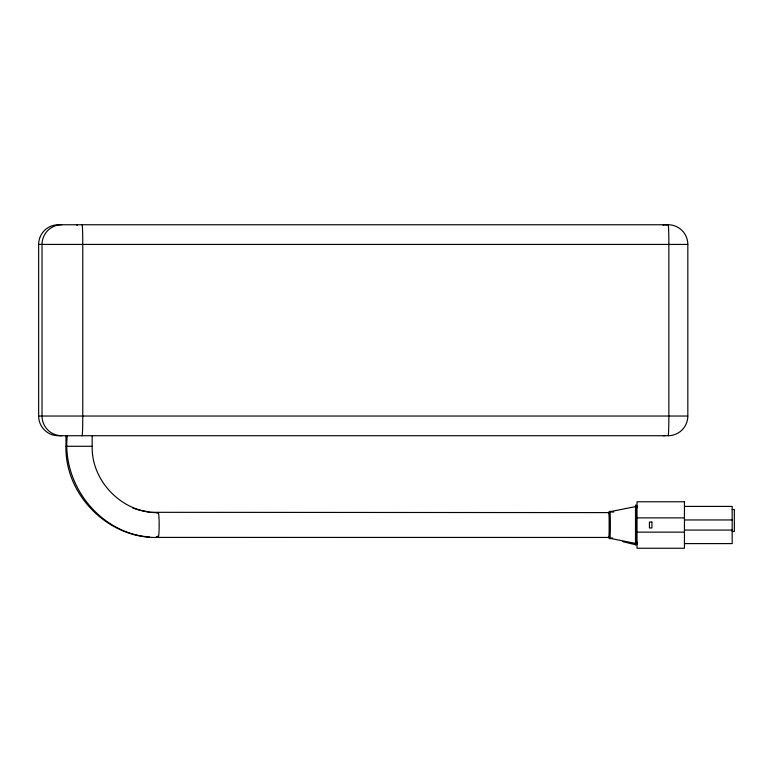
<?xml version="1.0" encoding="UTF-8"?>
<svg xmlns="http://www.w3.org/2000/svg" width="773" height="773" viewBox="0 0 773 773"><rect width="100%" height="100%" fill="white"/><g stroke="black" fill="none" stroke-linecap="round" stroke-linejoin="round"><path stroke-width="1.16" d="M610.168 511.668L635.561 506.595A1.237 1.237 0 0 1 637.039 507.813M668.162 224.75L58.313 224.75A19.683 19.663 -90 0 0 38.65 244.423L38.65 416.038A19.683 19.663 -90 0 0 58.313 435.721L668.162 435.721A19.683 19.663 -90 0 0 687.825 416.038L687.825 244.423A19.683 19.663 -90 0 0 668.162 224.75A19.683 0.705 90 0 1 668.858 244.423L668.858 416.038A19.683 0.705 -90 0 1 668.162 435.721M38.65 244.423L687.806 244.423M38.65 416.038L687.806 416.038M65.966 435.721L65.966 446.292L92.161 446.292C91.34 481.647 122.868 513.407 158.272 512.615M684.453 506.412L732.176 506.412L732.176 543.603L684.453 543.603M732.176 509.513L734.35 509.513L734.35 531.515L732.176 531.515M613.868 511.997L609.143 511.997L609.143 538.027L612.68 538.027M637.029 517.881L684.453 517.881M684.453 519.958L732.176 519.958M684.453 530.065L732.176 530.065M637.029 532.143L684.453 532.143M156.832 537.409L609.143 537.448A1.237 1.237 0 0 0 610.168 538.636L610.168 511.378A1.237 1.237 0 0 0 609.143 512.605L150.754 512.315M158.127 537.409C109.022 539.235 64.806 495.348 65.966 446.292M149.72 512.17L138.522 509.977M149.576 537.003C99.93 533.476 61.801 484.613 67.28 435.721M610.168 538.356L635.561 543.419A1.237 1.237 0 0 0 637.039 542.211M622.806 541.66L635.503 544.743A1.237 1.237 0 0 0 637.039 543.535M132.627 507.948L137.546 509.639M635.802 505.242L635.802 544.772M635.503 544.743L635.503 505.281A1.237 1.237 0 0 1 637.039 506.489M610.119 512.257L610.119 511.272A1.237 1.237 0 0 0 609.143 512.489M610.119 537.824L610.119 538.742A1.237 1.237 0 0 1 609.143 537.535M92.161 435.721L92.161 446.292M663.379 435.721A19.683 0.705 -90 0 1 663.311 435.634A19.683 19.663 -90 0 0 665.147 435.634M61.695 435.721A19.683 19.663 -90 0 1 42.022 416.038L42.022 244.423A19.683 19.663 -90 0 1 61.695 224.75M82.064 435.721A19.683 0.705 90 0 0 82.769 416.038L82.769 244.423A19.683 0.705 90 0 0 82.064 224.75M666.954 225.078A19.683 19.663 -90 0 0 663.379 224.75A19.683 0.705 90 0 0 663.186 225.503M77.087 225.503A19.683 0.705 90 0 1 77.281 224.75M158.001 512.818A12.436 0.976 -90 0 1 159.161 526.587A12.436 0.976 -90 0 1 157.769 536.182M609.027 512.963A12.445 0.483 90 0 1 609.626 525.379A12.445 0.483 90 0 1 608.998 536.858M156.716 512.828A12.436 0.928 -90 0 1 157.141 512.982M157.18 536.887A12.436 0.928 -90 0 1 156.581 536.675M684.453 501.764L637.029 501.764L637.029 548.25L684.453 548.25L684.453 501.764M651.91 522.065L649.426 522.065L649.426 527.959L651.91 527.959L651.91 522.065"/></g></svg>
